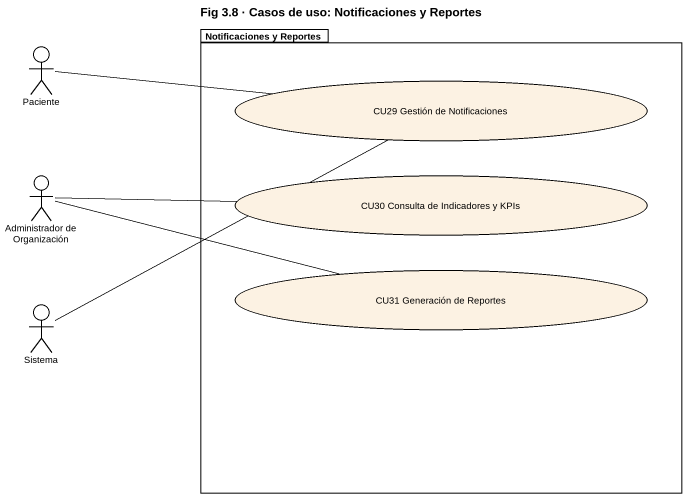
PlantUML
@startuml
title Fig 3.8 · Casos de uso: Notificaciones y Reportes
actor Paciente
package "Notificaciones y Reportes" as Notificaciones_y_Reportes {
  usecase "CU29 Gestión de Notificaciones" as CU29_Gestión_de
  usecase "CU30 Consulta de Indicadores y KPIs" as CU30_Consulta_de
  usecase "CU31 Generación de Reportes" as CU31_Generación_de_Reportes
}
actor "Administrador de Organización" as Administrador_de
actor Sistema
Paciente -right- CU29_Gestión_de
Administrador_de -right- CU30_Consulta_de
Administrador_de -right- CU31_Generación_de_Reportes
Sistema -right- CU29_Gestión_de
@enduml
